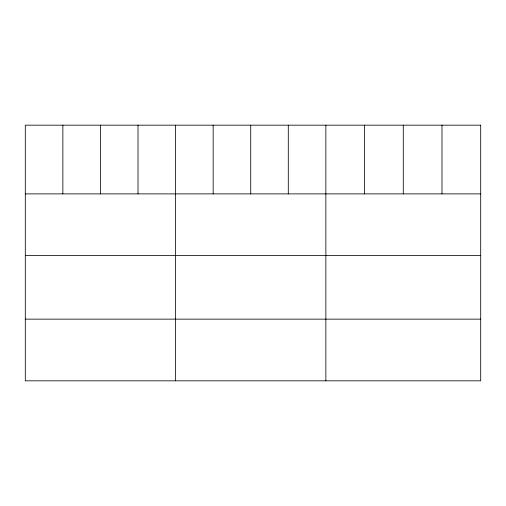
<?xml version="1.0" encoding="UTF-8"?>
<svg xmlns="http://www.w3.org/2000/svg" width="506" height="506" viewBox="0 0 506 506"><rect width="100%" height="100%" fill="white"/><g stroke="black" fill="none" stroke-linecap="round" stroke-linejoin="round"><path stroke-width="0.76" d="M25.3 193.887L480.7 193.887M25.3 255.574L480.7 255.574M25.3 319.141L480.7 319.141M441.991 125.172L441.991 193.887M403.282 125.172L403.282 193.887M364.573 125.172L364.573 193.887M325.864 125.172L325.864 380.828M288.293 125.172L288.293 193.887M250.723 125.172L250.723 193.887M213.152 125.172L213.152 193.887M175.582 125.172L175.582 380.828M138.011 125.172L138.011 193.887M100.441 125.172L100.441 193.887M62.87 125.172L62.87 193.887M480.7 125.172L25.3 125.172L25.3 380.828L480.7 380.828L480.7 125.172"/></g></svg>
